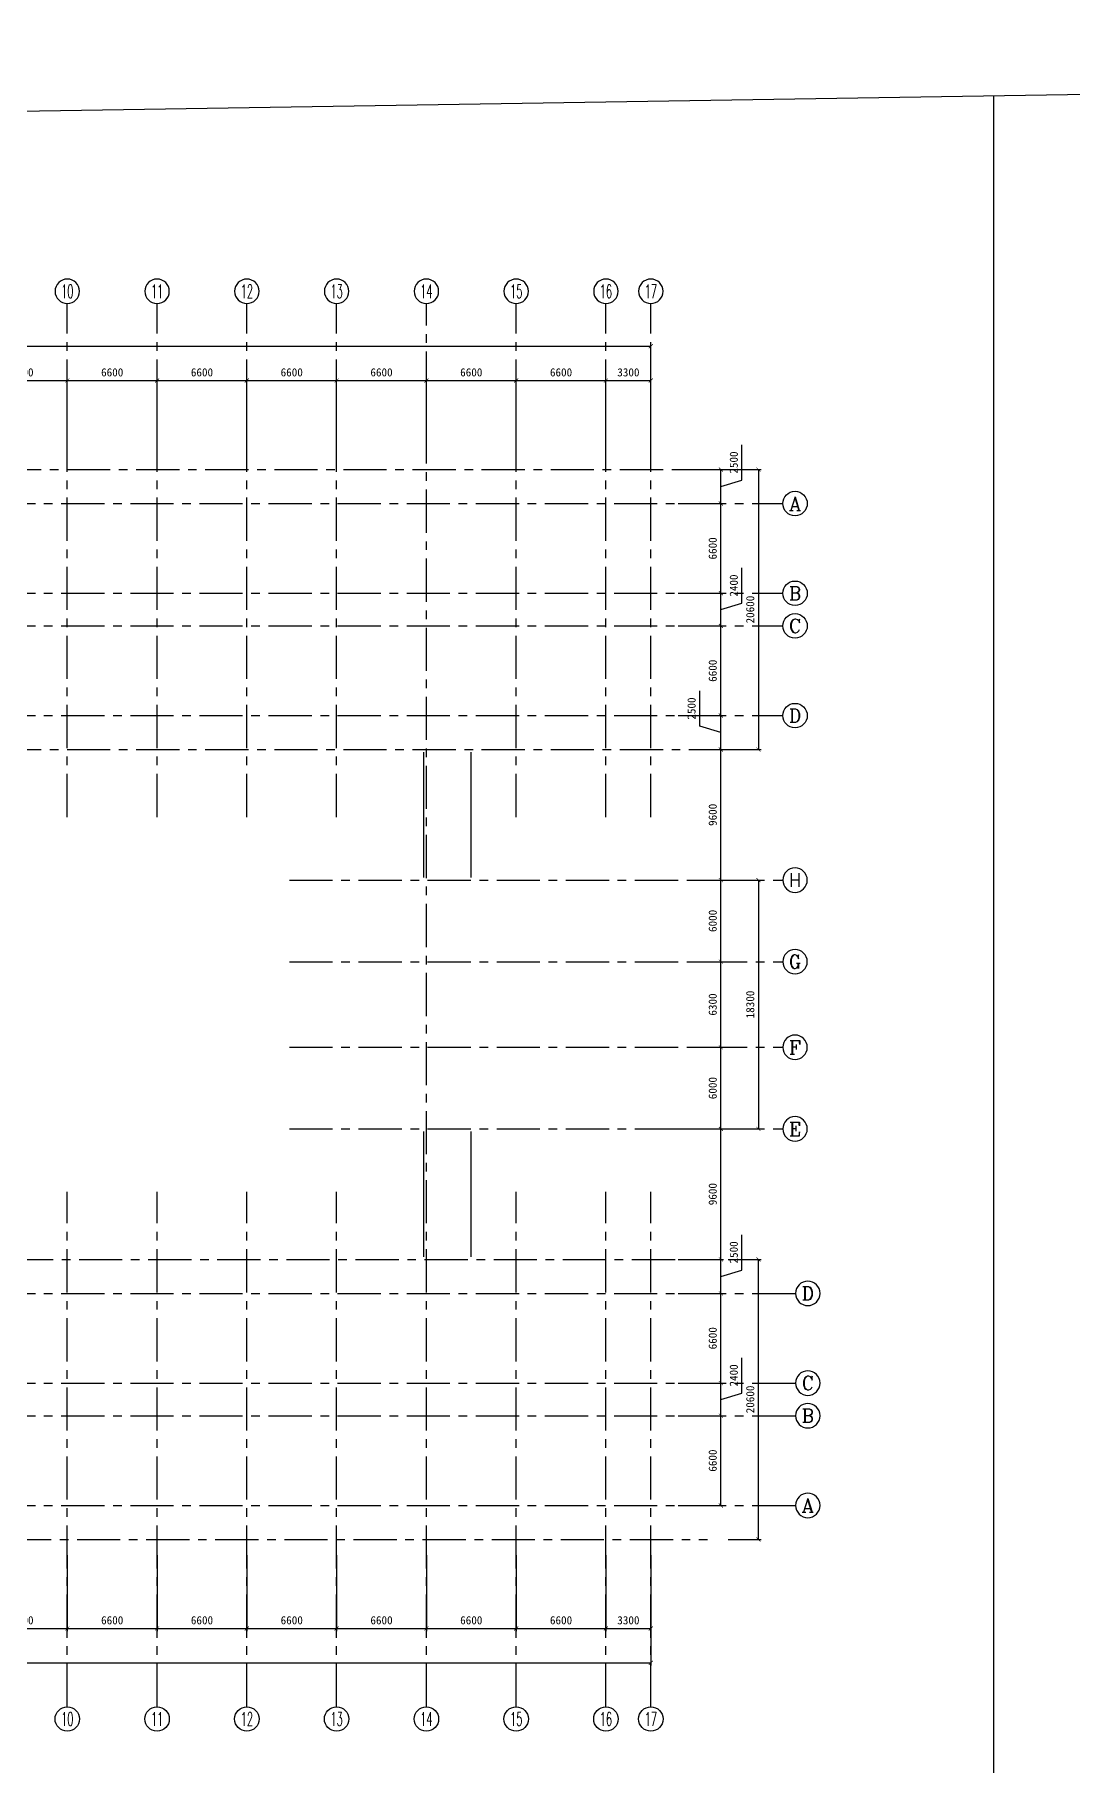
# Model space of a CAD drawing. Extents: x -738708 to 1376724, y 0 to 1572010.
# Drawn here: x 540527 to 616823, y 877433 to 1004744 of the extents above; entities that cross this region are included whole.
import ezdxf
from ezdxf.enums import TextEntityAlignment as Align

# ---------------------------------------------------------------- set-up
doc = ezdxf.new("R2010")
doc.units = 0
doc.linetypes.add('CENTER', pattern=[50.8, 31.75, -6.35, 6.35, -6.35])
doc.layers.get('0').update_dxf_attribs({"linetype": 'CONTINUOUS'})
doc.layers.get('DEFPOINTS').update_dxf_attribs({"linetype": 'CONTINUOUS'})
for name, color, linetype in [('AXIS', 7, 'CONTINUOUS'), ('墙基线', 7, 'CONTINUOUS'), ('标注', 7, 'CONTINUOUS'), ('轴线', 1, 'CENTER'), ('轴线号', 7, 'CONTINUOUS')]:
    doc.layers.add(name, color=color, linetype=linetype)
doc.styles.add('COMPLEX', font='COMPLEX')
doc.dimstyles.new('ISO-25', dxfattribs={"dimtxt": 600, "dimasz": 300, "dimexe": 200, "dimexo": 2000, "dimgap": 300, "dimtad": 1, "dimdec": 0, "dimtxsty": 'STANDARD', "dimblk": 'ARCHTICK', "dimcen": 2.5, "dimazin": 3, "dimtfac": 1, "dimtdec": 0, "dimtmove": 0, "dimatfit": 3})

# ---------------------------------------------------------------- blocks, each defined once
blk = doc.blocks.new('_ARCHTICK')
at = {"color": 0, "linetype": 'BYBLOCK', "const_width": 0.15}
blk.add_lwpolyline([(-0.5, -0.5), (0.5, 0.5)], dxfattribs=at)
blk = doc.blocks.new('*D203')
at = {"layer": 'DEFPOINTS', "color": 0}
for p in [(536330, 894900), (542930, 894900), (542930, 887505)]:
    blk.add_point(p, dxfattribs=at)
at = {"layer": '标注', "color": 0}
for p, q in [((536330, 892900), (536330, 887305)), ((542930, 892900), (542930, 887305)), ((536330, 887505), (542930, 887505))]:
    blk.add_line(p, q, dxfattribs=at)
at = {"layer": '标注', "color": 0, "xscale": 300, "yscale": 300, "zscale": 300, "rotation": 180}
blk.add_blockref('_ARCHTICK', (536330, 887505), dxfattribs=at)
at = {"layer": '标注', "color": 0, "xscale": 300, "yscale": 300, "zscale": 300}
blk.add_blockref('_ARCHTICK', (542930, 887505), dxfattribs=at)
at = {"layer": '标注', "color": 0, "insert": (539630, 888105), "char_height": 600, "attachment_point": 5}
blk.add_mtext('6600', dxfattribs=at)
blk = doc.blocks.new('*D204')
at = {"layer": 'DEFPOINTS', "color": 0}
for p in [(542930, 894900), (549530, 894900), (549530, 887505)]:
    blk.add_point(p, dxfattribs=at)
at = {"layer": '标注', "color": 0}
for p, q in [((542930, 892900), (542930, 887305)), ((549530, 892900), (549530, 887305)), ((542930, 887505), (549530, 887505))]:
    blk.add_line(p, q, dxfattribs=at)
at = {"layer": '标注', "color": 0, "xscale": 300, "yscale": 300, "zscale": 300, "rotation": 180}
blk.add_blockref('_ARCHTICK', (542930, 887505), dxfattribs=at)
at = {"layer": '标注', "color": 0, "xscale": 300, "yscale": 300, "zscale": 300}
blk.add_blockref('_ARCHTICK', (549530, 887505), dxfattribs=at)
at = {"layer": '标注', "color": 0, "insert": (546230, 888105), "char_height": 600, "attachment_point": 5}
blk.add_mtext('6600', dxfattribs=at)
blk = doc.blocks.new('*D205')
at = {"layer": 'DEFPOINTS', "color": 0}
for p in [(549530, 894900), (556130, 894900), (556130, 887505)]:
    blk.add_point(p, dxfattribs=at)
at = {"layer": '标注', "color": 0}
for p, q in [((549530, 892900), (549530, 887305)), ((556130, 892900), (556130, 887305)), ((549530, 887505), (556130, 887505))]:
    blk.add_line(p, q, dxfattribs=at)
at = {"layer": '标注', "color": 0, "xscale": 300, "yscale": 300, "zscale": 300, "rotation": 180}
blk.add_blockref('_ARCHTICK', (549530, 887505), dxfattribs=at)
at = {"layer": '标注', "color": 0, "xscale": 300, "yscale": 300, "zscale": 300}
blk.add_blockref('_ARCHTICK', (556130, 887505), dxfattribs=at)
at = {"layer": '标注', "color": 0, "insert": (552830, 888105), "char_height": 600, "attachment_point": 5}
blk.add_mtext('6600', dxfattribs=at)
blk = doc.blocks.new('*D206')
at = {"layer": 'DEFPOINTS', "color": 0}
for p in [(556130, 894900), (562730, 894900), (562730, 887505)]:
    blk.add_point(p, dxfattribs=at)
at = {"layer": '标注', "color": 0}
for p, q in [((556130, 892900), (556130, 887305)), ((562730, 892900), (562730, 887305)), ((556130, 887505), (562730, 887505))]:
    blk.add_line(p, q, dxfattribs=at)
at = {"layer": '标注', "color": 0, "xscale": 300, "yscale": 300, "zscale": 300, "rotation": 180}
blk.add_blockref('_ARCHTICK', (556130, 887505), dxfattribs=at)
at = {"layer": '标注', "color": 0, "xscale": 300, "yscale": 300, "zscale": 300}
blk.add_blockref('_ARCHTICK', (562730, 887505), dxfattribs=at)
at = {"layer": '标注', "color": 0, "insert": (559430, 888105), "char_height": 600, "attachment_point": 5}
blk.add_mtext('6600', dxfattribs=at)
blk = doc.blocks.new('*D207')
at = {"layer": 'DEFPOINTS', "color": 0}
for p in [(562730, 894900), (569330, 894900), (569330, 887505)]:
    blk.add_point(p, dxfattribs=at)
at = {"layer": '标注', "color": 0}
for p, q in [((562730, 892900), (562730, 887305)), ((569330, 892900), (569330, 887305)), ((562730, 887505), (569330, 887505))]:
    blk.add_line(p, q, dxfattribs=at)
at = {"layer": '标注', "color": 0, "xscale": 300, "yscale": 300, "zscale": 300, "rotation": 180}
blk.add_blockref('_ARCHTICK', (562730, 887505), dxfattribs=at)
at = {"layer": '标注', "color": 0, "xscale": 300, "yscale": 300, "zscale": 300}
blk.add_blockref('_ARCHTICK', (569330, 887505), dxfattribs=at)
at = {"layer": '标注', "color": 0, "insert": (566030, 888105), "char_height": 600, "attachment_point": 5}
blk.add_mtext('6600', dxfattribs=at)
blk = doc.blocks.new('*D208')
at = {"layer": 'DEFPOINTS', "color": 0}
for p in [(569330, 894900), (575930, 894900), (575930, 887505)]:
    blk.add_point(p, dxfattribs=at)
at = {"layer": '标注', "color": 0}
for p, q in [((569330, 892900), (569330, 887305)), ((575930, 892900), (575930, 887305)), ((569330, 887505), (575930, 887505))]:
    blk.add_line(p, q, dxfattribs=at)
at = {"layer": '标注', "color": 0, "xscale": 300, "yscale": 300, "zscale": 300, "rotation": 180}
blk.add_blockref('_ARCHTICK', (569330, 887505), dxfattribs=at)
at = {"layer": '标注', "color": 0, "xscale": 300, "yscale": 300, "zscale": 300}
blk.add_blockref('_ARCHTICK', (575930, 887505), dxfattribs=at)
at = {"layer": '标注', "color": 0, "insert": (572630, 888105), "char_height": 600, "attachment_point": 5}
blk.add_mtext('6600', dxfattribs=at)
blk = doc.blocks.new('*D209')
at = {"layer": 'DEFPOINTS', "color": 0}
for p in [(575930, 894900), (582530, 894900), (582530, 887505)]:
    blk.add_point(p, dxfattribs=at)
at = {"layer": '标注', "color": 0}
for p, q in [((575930, 892900), (575930, 887305)), ((582530, 892900), (582530, 887305)), ((575930, 887505), (582530, 887505))]:
    blk.add_line(p, q, dxfattribs=at)
at = {"layer": '标注', "color": 0, "xscale": 300, "yscale": 300, "zscale": 300, "rotation": 180}
blk.add_blockref('_ARCHTICK', (575930, 887505), dxfattribs=at)
at = {"layer": '标注', "color": 0, "xscale": 300, "yscale": 300, "zscale": 300}
blk.add_blockref('_ARCHTICK', (582530, 887505), dxfattribs=at)
at = {"layer": '标注', "color": 0, "insert": (579230, 888105), "char_height": 600, "attachment_point": 5}
blk.add_mtext('6600', dxfattribs=at)
blk = doc.blocks.new('*D210')
at = {"layer": 'DEFPOINTS', "color": 0}
for p in [(582530, 894900), (585830, 894900), (585830, 887505)]:
    blk.add_point(p, dxfattribs=at)
at = {"layer": '标注', "color": 0}
for p, q in [((582530, 892900), (582530, 887305)), ((585830, 892900), (585830, 887305)), ((582530, 887505), (585830, 887505))]:
    blk.add_line(p, q, dxfattribs=at)
at = {"layer": '标注', "color": 0, "xscale": 300, "yscale": 300, "zscale": 300, "rotation": 180}
blk.add_blockref('_ARCHTICK', (582530, 887505), dxfattribs=at)
at = {"layer": '标注', "color": 0, "xscale": 300, "yscale": 300, "zscale": 300}
blk.add_blockref('_ARCHTICK', (585830, 887505), dxfattribs=at)
at = {"layer": '标注', "color": 0, "insert": (584180, 888105), "char_height": 600, "attachment_point": 5}
blk.add_mtext('3300', dxfattribs=at)
blk = doc.blocks.new('*D211')
at = {"layer": 'DEFPOINTS', "color": 0}
for p in [(585830, 912152), (590981, 912152), (585830, 905552)]:
    blk.add_point(p, dxfattribs=at)
at = {"layer": '标注', "color": 0}
for p, q in [((587830, 912152), (591181, 912152)), ((590981, 905552), (590981, 912152)), ((587830, 905552), (591181, 905552))]:
    blk.add_line(p, q, dxfattribs=at)
at = {"layer": '标注', "color": 0, "xscale": 300, "yscale": 300, "zscale": 300}
for p, rotation in [((590981, 912152), 90), ((590981, 905552), 270)]:
    blk.add_blockref('_ARCHTICK', p, dxfattribs=dict(at, rotation=rotation))
at = {"layer": '标注', "color": 0, "insert": (590381, 908852), "char_height": 600, "attachment_point": 5, "rotation": 90}
blk.add_mtext('6600', dxfattribs=at)
blk = doc.blocks.new('*D212')
at = {"layer": 'DEFPOINTS', "color": 0}
for p in [(585830, 905552), (590981, 905552), (585830, 903152)]:
    blk.add_point(p, dxfattribs=at)
at = {"layer": '标注', "color": 0}
for p, q in [((592531, 904817), (592531, 907417)), ((587830, 905552), (591181, 905552)), ((590981, 903152), (590981, 905552)), ((590981, 904352), (592531, 904817)), ((587830, 903152), (591181, 903152))]:
    blk.add_line(p, q, dxfattribs=at)
at = {"layer": '标注', "color": 0, "xscale": 300, "yscale": 300, "zscale": 300}
for p, rotation in [((590981, 905552), 90), ((590981, 903152), 270)]:
    blk.add_blockref('_ARCHTICK', p, dxfattribs=dict(at, rotation=rotation))
at = {"layer": '标注', "color": 0, "insert": (591931, 906117), "char_height": 600, "attachment_point": 5, "rotation": 90}
blk.add_mtext('2400', dxfattribs=at)
blk = doc.blocks.new('*D213')
at = {"layer": 'DEFPOINTS', "color": 0}
for p in [(585830, 914652), (590981, 914652), (585830, 912152)]:
    blk.add_point(p, dxfattribs=at)
at = {"layer": '标注', "color": 0}
for p, q in [((592531, 913867), (592531, 916467)), ((587830, 914652), (591181, 914652)), ((590981, 912152), (590981, 914652)), ((590981, 913402), (592531, 913867)), ((587830, 912152), (591181, 912152))]:
    blk.add_line(p, q, dxfattribs=at)
at = {"layer": '标注', "color": 0, "xscale": 300, "yscale": 300, "zscale": 300}
for p, rotation in [((590981, 914652), 90), ((590981, 912152), 270)]:
    blk.add_blockref('_ARCHTICK', p, dxfattribs=dict(at, rotation=rotation))
at = {"layer": '标注', "color": 0, "insert": (591931, 915167), "char_height": 600, "attachment_point": 5, "rotation": 90}
blk.add_mtext('2500', dxfattribs=at)
blk = doc.blocks.new('*D291')
at = {"layer": 'DEFPOINTS', "color": 0}
for p in [(590981, 930252), (591131, 930252), (590981, 924252)]:
    blk.add_point(p, dxfattribs=at)
at = {"layer": '标注', "color": 0}
for p, q in [((589131, 930252), (590781, 930252)), ((590981, 924252), (590981, 930252)), ((588981, 924252), (590781, 924252))]:
    blk.add_line(p, q, dxfattribs=at)
at = {"layer": '标注', "color": 0, "xscale": 300, "yscale": 300, "zscale": 300}
for p, rotation in [((590981, 930252), 90), ((590981, 924252), 270)]:
    blk.add_blockref('_ARCHTICK', p, dxfattribs=dict(at, rotation=rotation))
at = {"layer": '标注', "color": 0, "insert": (590381, 927252), "char_height": 600, "attachment_point": 5, "rotation": 90}
blk.add_mtext('6000', dxfattribs=at)
blk = doc.blocks.new('*D292')
at = {"layer": 'DEFPOINTS', "color": 0}
for p in [(590981, 936552), (590981, 936552), (590981, 930252)]:
    blk.add_point(p, dxfattribs=at)
at = {"layer": '标注', "color": 0}
for p, q in [((588981, 936552), (590781, 936552)), ((590981, 930252), (590981, 936552)), ((588981, 930252), (590781, 930252))]:
    blk.add_line(p, q, dxfattribs=at)
at = {"layer": '标注', "color": 0, "xscale": 300, "yscale": 300, "zscale": 300}
for p, rotation in [((590981, 936552), 90), ((590981, 930252), 270)]:
    blk.add_blockref('_ARCHTICK', p, dxfattribs=dict(at, rotation=rotation))
at = {"layer": '标注', "color": 0, "insert": (590381, 933402), "char_height": 600, "attachment_point": 5, "rotation": 90}
blk.add_mtext('6300', dxfattribs=at)
blk = doc.blocks.new('*D293')
at = {"layer": 'DEFPOINTS', "color": 0}
for p in [(590981, 942552), (590981, 942552), (590981, 936552)]:
    blk.add_point(p, dxfattribs=at)
at = {"layer": '标注', "color": 0}
for p, q in [((588981, 942552), (590781, 942552)), ((590981, 936552), (590981, 942552)), ((588981, 936552), (590781, 936552))]:
    blk.add_line(p, q, dxfattribs=at)
at = {"layer": '标注', "color": 0, "xscale": 300, "yscale": 300, "zscale": 300}
for p, rotation in [((590981, 942552), 90), ((590981, 936552), 270)]:
    blk.add_blockref('_ARCHTICK', p, dxfattribs=dict(at, rotation=rotation))
at = {"layer": '标注', "color": 0, "insert": (590381, 939552), "char_height": 600, "attachment_point": 5, "rotation": 90}
blk.add_mtext('6000', dxfattribs=at)
blk = doc.blocks.new('*D294')
at = {"layer": 'DEFPOINTS', "color": 0}
for p in [(590981, 952152), (590981, 952152), (590981, 942552)]:
    blk.add_point(p, dxfattribs=at)
at = {"layer": '标注', "color": 0}
for p, q in [((588981, 952152), (590781, 952152)), ((590981, 942552), (590981, 952152)), ((588981, 942552), (590781, 942552))]:
    blk.add_line(p, q, dxfattribs=at)
at = {"layer": '标注', "color": 0, "xscale": 300, "yscale": 300, "zscale": 300}
for p, rotation in [((590981, 952152), 90), ((590981, 942552), 270)]:
    blk.add_blockref('_ARCHTICK', p, dxfattribs=dict(at, rotation=rotation))
at = {"layer": '标注', "color": 0, "insert": (590381, 947352), "char_height": 600, "attachment_point": 5, "rotation": 90}
blk.add_mtext('9600', dxfattribs=at)
blk = doc.blocks.new('*D214')
at = {"layer": 'DEFPOINTS', "color": 0}
for p in [(590976, 954657), (590976, 954657), (590976, 952157)]:
    blk.add_point(p, dxfattribs=at)
at = {"layer": '标注', "color": 0}
for p, q in [((589426, 953872), (589426, 956472)), ((588976, 954657), (590776, 954657)), ((590976, 953407), (589426, 953872)), ((590976, 952157), (590976, 954657)), ((588976, 952157), (590776, 952157))]:
    blk.add_line(p, q, dxfattribs=at)
at = {"layer": '标注', "color": 0, "xscale": 300, "yscale": 300, "zscale": 300}
for p, rotation in [((590976, 954657), 90), ((590976, 952157), 270)]:
    blk.add_blockref('_ARCHTICK', p, dxfattribs=dict(at, rotation=rotation))
at = {"layer": '标注', "color": 0, "insert": (588826, 955172), "char_height": 600, "attachment_point": 5, "rotation": 90}
blk.add_mtext('2500', dxfattribs=at)
blk = doc.blocks.new('*D295')
at = {"layer": 'DEFPOINTS', "color": 0}
for p in [(585830, 961252), (590981, 961252), (585830, 954652)]:
    blk.add_point(p, dxfattribs=at)
at = {"layer": '标注', "color": 0}
for p, q in [((587830, 961252), (591181, 961252)), ((590981, 954652), (590981, 961252)), ((587830, 954652), (591181, 954652))]:
    blk.add_line(p, q, dxfattribs=at)
at = {"layer": '标注', "color": 0, "xscale": 300, "yscale": 300, "zscale": 300}
for p, rotation in [((590981, 961252), 90), ((590981, 954652), 270)]:
    blk.add_blockref('_ARCHTICK', p, dxfattribs=dict(at, rotation=rotation))
at = {"layer": '标注', "color": 0, "insert": (590381, 957952), "char_height": 600, "attachment_point": 5, "rotation": 90}
blk.add_mtext('6600', dxfattribs=at)
blk = doc.blocks.new('*D296')
at = {"layer": 'DEFPOINTS', "color": 0}
for p in [(585830, 963652), (590981, 963652), (585830, 961252)]:
    blk.add_point(p, dxfattribs=at)
at = {"layer": '标注', "color": 0}
for p, q in [((592531, 962917), (592531, 965517)), ((587830, 963652), (591181, 963652)), ((590981, 961252), (590981, 963652)), ((590981, 962452), (592531, 962917)), ((587830, 961252), (591181, 961252))]:
    blk.add_line(p, q, dxfattribs=at)
at = {"layer": '标注', "color": 0, "xscale": 300, "yscale": 300, "zscale": 300}
for p, rotation in [((590981, 963652), 90), ((590981, 961252), 270)]:
    blk.add_blockref('_ARCHTICK', p, dxfattribs=dict(at, rotation=rotation))
at = {"layer": '标注', "color": 0, "insert": (591931, 964217), "char_height": 600, "attachment_point": 5, "rotation": 90}
blk.add_mtext('2400', dxfattribs=at)
blk = doc.blocks.new('*D297')
at = {"layer": 'DEFPOINTS', "color": 0}
for p in [(585830, 970252), (590981, 970252), (585830, 963652)]:
    blk.add_point(p, dxfattribs=at)
at = {"layer": '标注', "color": 0}
for p, q in [((587830, 970252), (591181, 970252)), ((590981, 963652), (590981, 970252)), ((587830, 963652), (591181, 963652))]:
    blk.add_line(p, q, dxfattribs=at)
at = {"layer": '标注', "color": 0, "xscale": 300, "yscale": 300, "zscale": 300}
for p, rotation in [((590981, 970252), 90), ((590981, 963652), 270)]:
    blk.add_blockref('_ARCHTICK', p, dxfattribs=dict(at, rotation=rotation))
at = {"layer": '标注', "color": 0, "insert": (590381, 966952), "char_height": 600, "attachment_point": 5, "rotation": 90}
blk.add_mtext('6600', dxfattribs=at)
blk = doc.blocks.new('*D298')
at = {"layer": 'DEFPOINTS', "color": 0}
for p in [(585830, 972752), (590981, 972752), (585830, 970252)]:
    blk.add_point(p, dxfattribs=at)
at = {"layer": '标注', "color": 0}
for p, q in [((592531, 971967), (592531, 974567)), ((587830, 972752), (591181, 972752)), ((590981, 970252), (590981, 972752)), ((590981, 971502), (592531, 971967)), ((587830, 970252), (591181, 970252))]:
    blk.add_line(p, q, dxfattribs=at)
at = {"layer": '标注', "color": 0, "xscale": 300, "yscale": 300, "zscale": 300}
for p, rotation in [((590981, 972752), 90), ((590981, 970252), 270)]:
    blk.add_blockref('_ARCHTICK', p, dxfattribs=dict(at, rotation=rotation))
at = {"layer": '标注', "color": 0, "insert": (591931, 973267), "char_height": 600, "attachment_point": 5, "rotation": 90}
blk.add_mtext('2500', dxfattribs=at)
blk = doc.blocks.new('*D215')
at = {"layer": 'DEFPOINTS', "color": 0}
for p in [(542930, 979299), (536330, 971904), (542930, 971904)]:
    blk.add_point(p, dxfattribs=at)
at = {"layer": '标注', "color": 0}
for p, q in [((536330, 973904), (536330, 979499)), ((536330, 979299), (542930, 979299)), ((542930, 973904), (542930, 979499))]:
    blk.add_line(p, q, dxfattribs=at)
at = {"layer": '标注', "color": 0, "xscale": 300, "yscale": 300, "zscale": 300, "rotation": 180}
blk.add_blockref('_ARCHTICK', (536330, 979299), dxfattribs=at)
at = {"layer": '标注', "color": 0, "xscale": 300, "yscale": 300, "zscale": 300}
blk.add_blockref('_ARCHTICK', (542930, 979299), dxfattribs=at)
at = {"layer": '标注', "color": 0, "insert": (539630, 979899), "char_height": 600, "attachment_point": 5}
blk.add_mtext('6600', dxfattribs=at)
blk = doc.blocks.new('*D223')
at = {"layer": 'DEFPOINTS', "color": 0}
for p in [(585830, 979299), (582530, 971904), (585830, 971904)]:
    blk.add_point(p, dxfattribs=at)
at = {"layer": '标注', "color": 0}
for p, q in [((582530, 973904), (582530, 979499)), ((582530, 979299), (585830, 979299)), ((585830, 973904), (585830, 979499))]:
    blk.add_line(p, q, dxfattribs=at)
at = {"layer": '标注', "color": 0, "xscale": 300, "yscale": 300, "zscale": 300, "rotation": 180}
blk.add_blockref('_ARCHTICK', (582530, 979299), dxfattribs=at)
at = {"layer": '标注', "color": 0, "xscale": 300, "yscale": 300, "zscale": 300}
blk.add_blockref('_ARCHTICK', (585830, 979299), dxfattribs=at)
at = {"layer": '标注', "color": 0, "insert": (584180, 979899), "char_height": 600, "attachment_point": 5}
blk.add_mtext('3300', dxfattribs=at)
blk = doc.blocks.new('*D224')
at = {"layer": 'DEFPOINTS', "color": 0}
for p in [(582530, 979299), (575930, 971904), (582530, 971904)]:
    blk.add_point(p, dxfattribs=at)
at = {"layer": '标注', "color": 0}
for p, q in [((575930, 973904), (575930, 979499)), ((575930, 979299), (582530, 979299)), ((582530, 973904), (582530, 979499))]:
    blk.add_line(p, q, dxfattribs=at)
at = {"layer": '标注', "color": 0, "xscale": 300, "yscale": 300, "zscale": 300, "rotation": 180}
blk.add_blockref('_ARCHTICK', (575930, 979299), dxfattribs=at)
at = {"layer": '标注', "color": 0, "xscale": 300, "yscale": 300, "zscale": 300}
blk.add_blockref('_ARCHTICK', (582530, 979299), dxfattribs=at)
at = {"layer": '标注', "color": 0, "insert": (579230, 979899), "char_height": 600, "attachment_point": 5}
blk.add_mtext('6600', dxfattribs=at)
blk = doc.blocks.new('*D225')
at = {"layer": 'DEFPOINTS', "color": 0}
for p in [(575930, 979299), (569330, 971904), (575930, 971904)]:
    blk.add_point(p, dxfattribs=at)
at = {"layer": '标注', "color": 0}
for p, q in [((569330, 973904), (569330, 979499)), ((569330, 979299), (575930, 979299)), ((575930, 973904), (575930, 979499))]:
    blk.add_line(p, q, dxfattribs=at)
at = {"layer": '标注', "color": 0, "xscale": 300, "yscale": 300, "zscale": 300, "rotation": 180}
blk.add_blockref('_ARCHTICK', (569330, 979299), dxfattribs=at)
at = {"layer": '标注', "color": 0, "xscale": 300, "yscale": 300, "zscale": 300}
blk.add_blockref('_ARCHTICK', (575930, 979299), dxfattribs=at)
at = {"layer": '标注', "color": 0, "insert": (572630, 979899), "char_height": 600, "attachment_point": 5}
blk.add_mtext('6600', dxfattribs=at)
blk = doc.blocks.new('*D226')
at = {"layer": 'DEFPOINTS', "color": 0}
for p in [(569330, 979299), (562730, 971904), (569330, 971904)]:
    blk.add_point(p, dxfattribs=at)
at = {"layer": '标注', "color": 0}
for p, q in [((562730, 973904), (562730, 979499)), ((562730, 979299), (569330, 979299)), ((569330, 973904), (569330, 979499))]:
    blk.add_line(p, q, dxfattribs=at)
at = {"layer": '标注', "color": 0, "xscale": 300, "yscale": 300, "zscale": 300, "rotation": 180}
blk.add_blockref('_ARCHTICK', (562730, 979299), dxfattribs=at)
at = {"layer": '标注', "color": 0, "xscale": 300, "yscale": 300, "zscale": 300}
blk.add_blockref('_ARCHTICK', (569330, 979299), dxfattribs=at)
at = {"layer": '标注', "color": 0, "insert": (566030, 979899), "char_height": 600, "attachment_point": 5}
blk.add_mtext('6600', dxfattribs=at)
blk = doc.blocks.new('*D227')
at = {"layer": 'DEFPOINTS', "color": 0}
for p in [(562730, 979299), (556130, 971904), (562730, 971904)]:
    blk.add_point(p, dxfattribs=at)
at = {"layer": '标注', "color": 0}
for p, q in [((556130, 973904), (556130, 979499)), ((556130, 979299), (562730, 979299)), ((562730, 973904), (562730, 979499))]:
    blk.add_line(p, q, dxfattribs=at)
at = {"layer": '标注', "color": 0, "xscale": 300, "yscale": 300, "zscale": 300, "rotation": 180}
blk.add_blockref('_ARCHTICK', (556130, 979299), dxfattribs=at)
at = {"layer": '标注', "color": 0, "xscale": 300, "yscale": 300, "zscale": 300}
blk.add_blockref('_ARCHTICK', (562730, 979299), dxfattribs=at)
at = {"layer": '标注', "color": 0, "insert": (559430, 979899), "char_height": 600, "attachment_point": 5}
blk.add_mtext('6600', dxfattribs=at)
blk = doc.blocks.new('*D228')
at = {"layer": 'DEFPOINTS', "color": 0}
for p in [(556130, 979299), (549530, 971904), (556130, 971904)]:
    blk.add_point(p, dxfattribs=at)
at = {"layer": '标注', "color": 0}
for p, q in [((549530, 973904), (549530, 979499)), ((549530, 979299), (556130, 979299)), ((556130, 973904), (556130, 979499))]:
    blk.add_line(p, q, dxfattribs=at)
at = {"layer": '标注', "color": 0, "xscale": 300, "yscale": 300, "zscale": 300, "rotation": 180}
blk.add_blockref('_ARCHTICK', (549530, 979299), dxfattribs=at)
at = {"layer": '标注', "color": 0, "xscale": 300, "yscale": 300, "zscale": 300}
blk.add_blockref('_ARCHTICK', (556130, 979299), dxfattribs=at)
at = {"layer": '标注', "color": 0, "insert": (552830, 979899), "char_height": 600, "attachment_point": 5}
blk.add_mtext('6600', dxfattribs=at)
blk = doc.blocks.new('*D229')
at = {"layer": 'DEFPOINTS', "color": 0}
for p in [(549530, 979299), (542930, 971904), (549530, 971904)]:
    blk.add_point(p, dxfattribs=at)
at = {"layer": '标注', "color": 0}
for p, q in [((542930, 973904), (542930, 979499)), ((542930, 979299), (549530, 979299)), ((549530, 973904), (549530, 979499))]:
    blk.add_line(p, q, dxfattribs=at)
at = {"layer": '标注', "color": 0, "xscale": 300, "yscale": 300, "zscale": 300, "rotation": 180}
blk.add_blockref('_ARCHTICK', (542930, 979299), dxfattribs=at)
at = {"layer": '标注', "color": 0, "xscale": 300, "yscale": 300, "zscale": 300}
blk.add_blockref('_ARCHTICK', (549530, 979299), dxfattribs=at)
at = {"layer": '标注', "color": 0, "insert": (546230, 979899), "char_height": 600, "attachment_point": 5}
blk.add_mtext('6600', dxfattribs=at)
blk = doc.blocks.new('*D234')
at = {"layer": 'DEFPOINTS', "color": 0}
for p in [(486830, 889900), (585830, 889900), (585830, 884979)]:
    blk.add_point(p, dxfattribs=at)
at = {"layer": '标注', "color": 0}
for p, q in [((486830, 887900), (486830, 884779)), ((585830, 887900), (585830, 884779)), ((486830, 884979), (585830, 884979))]:
    blk.add_line(p, q, dxfattribs=at)
at = {"layer": '标注', "color": 0, "xscale": 300, "yscale": 300, "zscale": 300, "rotation": 180}
blk.add_blockref('_ARCHTICK', (486830, 884979), dxfattribs=at)
at = {"layer": '标注', "color": 0, "xscale": 300, "yscale": 300, "zscale": 300}
blk.add_blockref('_ARCHTICK', (585830, 884979), dxfattribs=at)
at = {"layer": '标注', "color": 0, "insert": (536330, 885579), "char_height": 600, "attachment_point": 5}
blk.add_mtext('99000', dxfattribs=at)
blk = doc.blocks.new('*D233')
at = {"layer": 'DEFPOINTS', "color": 0}
for p in [(585830, 981825), (486830, 976904), (585830, 976904)]:
    blk.add_point(p, dxfattribs=at)
at = {"layer": '标注', "color": 0}
for p, q in [((486830, 978904), (486830, 982025)), ((486830, 981825), (585830, 981825)), ((585830, 978904), (585830, 982025))]:
    blk.add_line(p, q, dxfattribs=at)
at = {"layer": '标注', "color": 0, "xscale": 300, "yscale": 300, "zscale": 300, "rotation": 180}
blk.add_blockref('_ARCHTICK', (486830, 981825), dxfattribs=at)
at = {"layer": '标注', "color": 0, "xscale": 300, "yscale": 300, "zscale": 300}
blk.add_blockref('_ARCHTICK', (585830, 981825), dxfattribs=at)
at = {"layer": '标注', "color": 0, "insert": (536330, 982425), "char_height": 600, "attachment_point": 5}
blk.add_mtext('99000', dxfattribs=at)
blk = doc.blocks.new('*D240')
at = {"layer": 'DEFPOINTS', "color": 0}
for p in [(585830, 903152), (590981, 903152), (585830, 896552)]:
    blk.add_point(p, dxfattribs=at)
at = {"layer": '标注', "color": 0}
for p, q in [((587830, 903152), (591181, 903152)), ((590981, 896552), (590981, 903152)), ((587830, 896552), (591181, 896552))]:
    blk.add_line(p, q, dxfattribs=at)
at = {"layer": '标注', "color": 0, "xscale": 300, "yscale": 300, "zscale": 300}
for p, rotation in [((590981, 903152), 90), ((590981, 896552), 270)]:
    blk.add_blockref('_ARCHTICK', p, dxfattribs=dict(at, rotation=rotation))
at = {"layer": '标注', "color": 0, "insert": (590381, 899852), "char_height": 600, "attachment_point": 5, "rotation": 90}
blk.add_mtext('6600', dxfattribs=at)
blk = doc.blocks.new('*D303')
at = {"layer": 'DEFPOINTS', "color": 0}
for p in [(585830, 924252), (590981, 924252), (585830, 914652)]:
    blk.add_point(p, dxfattribs=at)
at = {"layer": '标注', "color": 0}
for p, q in [((587830, 924252), (591181, 924252)), ((590981, 914652), (590981, 924252)), ((587830, 914652), (591181, 914652))]:
    blk.add_line(p, q, dxfattribs=at)
at = {"layer": '标注', "color": 0, "xscale": 300, "yscale": 300, "zscale": 300}
for p, rotation in [((590981, 924252), 90), ((590981, 914652), 270)]:
    blk.add_blockref('_ARCHTICK', p, dxfattribs=dict(at, rotation=rotation))
at = {"layer": '标注', "color": 0, "insert": (590381, 919452), "char_height": 600, "attachment_point": 5, "rotation": 90}
blk.add_mtext('9600', dxfattribs=at)
blk = doc.blocks.new('_AXISO')
blk.add_circle((0, 0), 0.5)
at = {"layer": '轴线号', "style": 'COMPLEX', "width": 1.041667}
blk.add_attdef('A', text='', height=0.56, dxfattribs=at).set_placement((-0.25, -0.28), (0.25, -0.28), align=Align.FIT)
blk = doc.blocks.new('*D241')
at = {"layer": 'DEFPOINTS', "color": 0}
for p in [(589505, 914652), (593740, 914652), (589505, 894052)]:
    blk.add_point(p, dxfattribs=at)
at = {"layer": '标注', "color": 0}
for p, q in [((591505, 914652), (593940, 914652)), ((593740, 894052), (593740, 914652)), ((591505, 894052), (593940, 894052))]:
    blk.add_line(p, q, dxfattribs=at)
at = {"layer": '标注', "color": 0, "xscale": 300, "yscale": 300, "zscale": 300}
for p, rotation in [((593740, 914652), 90), ((593740, 894052), 270)]:
    blk.add_blockref('_ARCHTICK', p, dxfattribs=dict(at, rotation=rotation))
at = {"layer": '标注', "color": 0, "insert": (593140, 904352), "char_height": 600, "attachment_point": 5, "rotation": 90}
blk.add_mtext('20600', dxfattribs=at)
blk = doc.blocks.new('*D302')
at = {"layer": 'DEFPOINTS', "color": 0}
for p in [(588981, 942552), (588981, 924252), (593740, 924252)]:
    blk.add_point(p, dxfattribs=at)
at = {"layer": '标注', "color": 0}
for p, q in [((590981, 942552), (593940, 942552)), ((593740, 942552), (593740, 924252)), ((590981, 924252), (593940, 924252))]:
    blk.add_line(p, q, dxfattribs=at)
at = {"layer": '标注', "color": 0, "xscale": 300, "yscale": 300, "zscale": 300}
for p, rotation in [((593740, 942552), 90), ((593740, 924252), 270)]:
    blk.add_blockref('_ARCHTICK', p, dxfattribs=dict(at, rotation=rotation))
at = {"layer": '标注', "color": 0, "insert": (593140, 933402), "char_height": 600, "attachment_point": 5, "rotation": 90}
blk.add_mtext('18300', dxfattribs=at)
blk = doc.blocks.new('*D304')
at = {"layer": 'DEFPOINTS', "color": 0}
for p in [(587830, 972752), (587830, 952152), (593740, 952152)]:
    blk.add_point(p, dxfattribs=at)
at = {"layer": '标注', "color": 0}
for p, q in [((589830, 972752), (593940, 972752)), ((593740, 972752), (593740, 952152)), ((589830, 952152), (593940, 952152))]:
    blk.add_line(p, q, dxfattribs=at)
at = {"layer": '标注', "color": 0, "xscale": 300, "yscale": 300, "zscale": 300}
for p, rotation in [((593740, 972752), 90), ((593740, 952152), 270)]:
    blk.add_blockref('_ARCHTICK', p, dxfattribs=dict(at, rotation=rotation))
at = {"layer": '标注', "color": 0, "insert": (593140, 962452), "char_height": 600, "attachment_point": 5, "rotation": 90}
blk.add_mtext('20600', dxfattribs=at)

msp = doc.modelspace()

# ---------------------------------------------------------------- linework, layer by layer
at = {"ltscale": 100}
msp.add_line((347994.1, 996075.1), (892294.1, 1004744.1), dxfattribs=at)
at = {"layer": '墙基线'}
for p, q in [((569145.1, 942737.1), (569145.1, 951967.1)), ((572630.1, 942737.1), (572630.1, 951967.1)), ((569145.1, 914837.1), (569145.1, 924067.1)), ((572630.1, 914837.1), (572630.1, 924067.1))]:
    msp.add_line(p, q, dxfattribs=at)
at = {"layer": '标注'}
msp.add_line((611061.1, 753489.1), (611061.1, 1000265), dxfattribs=at)
at = {"layer": '轴线', "ltscale": 100}
for p, q in [((542930.1, 947188.5), (542930.1, 984963.3)), ((549530.1, 947188.5), (549530.1, 984963.3)), ((556130.1, 947188.5), (556130.1, 984963.3)), ((562730.1, 947188.5), (562730.1, 984963.3)), ((569330.1, 881745.1), (569330.1, 984963.3)), ((575930.1, 947188.5), (575930.1, 984963.3)), ((582530.1, 947188.5), (582530.1, 984963.3)), ((585830.1, 947188.5), (585830.1, 984963.3)), ((481953.4, 972752.1), (593751.8, 972752.1)), ((476444.6, 970252.1), (595530.9, 970252.1)), ((476444.6, 963652.1), (595530.9, 963652.1)), ((476444.6, 961252.1), (595530.9, 961252.1)), ((476444.6, 954652.1), (595530.9, 954652.1)), ((481953.4, 952152.1), (593751.8, 952152.1)), ((559262.4, 942552.1), (595530.9, 942552.1)), ((559262.4, 936552.1), (595530.9, 936552.1)), ((559262.4, 930252.1), (595530.9, 930252.1)), ((559262.4, 924252.1), (595530.9, 924252.1)), ((542930.1, 881745.1), (542930.1, 919615.7)), ((549530.1, 881745.1), (549530.1, 919615.7)), ((556130.1, 881745.1), (556130.1, 919615.7)), ((562730.1, 881745.1), (562730.1, 919615.7)), ((575930.1, 881745.1), (575930.1, 919615.7)), ((582530.1, 881745.1), (582530.1, 919615.7)), ((585830.1, 881745.1), (585830.1, 919615.7)), ((482839, 914652.1), (589928.2, 914652.1)), ((476444.6, 912152.1), (596472.7, 912152.1)), ((476444.6, 905552.1), (596472.7, 905552.1)), ((476444.6, 903152.1), (596472.7, 903152.1)), ((476444.6, 896552.1), (596472.7, 896552.1)), ((482689.7, 894052.1), (589995, 894052.1))]:
    msp.add_line(p, q, dxfattribs=at)

# ---------------------------------------------------------------- block references
at = {"layer": 'AXIS'}
ref = msp.add_blockref('_AXISO', (542930.1, 985863.3), dxfattribs=dict(at, xscale=-1800, yscale=1800, zscale=1800, rotation=180))
ref.add_attrib('A', '10', dxfattribs={"layer": '轴线号', "height": 1008, "style": 'COMPLEX', "width": 0.646552}).set_placement((542480.1, 985359.3), (543380.1, 985359.3), align=Align.FIT)
ref = msp.add_blockref('_AXISO', (549530.1, 985863.3), dxfattribs=dict(at, xscale=-1800, yscale=1800, zscale=1800, rotation=180))
ref.add_attrib('A', '11', dxfattribs={"layer": '轴线号', "height": 1008, "style": 'COMPLEX', "width": 0.78125}).set_placement((549080.1, 985359.3), (549980.1, 985359.3), align=Align.FIT)
ref = msp.add_blockref('_AXISO', (556130.1, 985863.3), dxfattribs=dict(at, xscale=-1800, yscale=1800, zscale=1800, rotation=180))
ref.add_attrib('A', '12', dxfattribs={"layer": '轴线号', "height": 1008, "style": 'COMPLEX', "width": 0.646552}).set_placement((555680.1, 985359.3), (556580.1, 985359.3), align=Align.FIT)
ref = msp.add_blockref('_AXISO', (562730.1, 985863.3), dxfattribs=dict(at, xscale=-1800, yscale=1800, zscale=1800, rotation=180))
ref.add_attrib('A', '13', dxfattribs={"layer": '轴线号', "height": 1008, "style": 'COMPLEX', "width": 0.646552}).set_placement((562280.1, 985359.3), (563180.1, 985359.3), align=Align.FIT)
ref = msp.add_blockref('_AXISO', (569330.1, 985863.3), dxfattribs=dict(at, xscale=-1800, yscale=1800, zscale=1800, rotation=180))
ref.add_attrib('A', '14', dxfattribs={"layer": '轴线号', "height": 1008, "style": 'COMPLEX', "width": 0.604839}).set_placement((568880.1, 985359.3), (569780.1, 985359.3), align=Align.FIT)
ref = msp.add_blockref('_AXISO', (575930.1, 985863.3), dxfattribs=dict(at, xscale=-1800, yscale=1800, zscale=1800, rotation=180))
ref.add_attrib('A', '15', dxfattribs={"layer": '轴线号', "height": 1008, "style": 'COMPLEX', "width": 0.646552}).set_placement((575480.1, 985359.3), (576380.1, 985359.3), align=Align.FIT)
ref = msp.add_blockref('_AXISO', (582530.1, 985863.3), dxfattribs=dict(at, xscale=-1800, yscale=1800, zscale=1800, rotation=180))
ref.add_attrib('A', '16', dxfattribs={"layer": '轴线号', "height": 1008, "style": 'COMPLEX', "width": 0.646552}).set_placement((582080.1, 985359.3), (582980.1, 985359.3), align=Align.FIT)
ref = msp.add_blockref('_AXISO', (585830.1, 985863.3), dxfattribs=dict(at, xscale=-1800, yscale=1800, zscale=1800, rotation=180))
ref.add_attrib('A', '17', dxfattribs={"layer": '轴线号', "height": 1008, "style": 'COMPLEX', "width": 0.646552}).set_placement((585380.1, 985359.3), (586280.1, 985359.3), align=Align.FIT)
ref = msp.add_blockref('_AXISO', (596430.9, 970252.1), dxfattribs=dict(at, xscale=1800, yscale=1800, zscale=1800, rotation=180))
ref.add_attrib('A', 'A', dxfattribs={"layer": '轴线号', "height": 1008, "style": 'COMPLEX', "width": 1.041667}).set_placement((595980.9, 969748.1), (596880.9, 969748.1), align=Align.FIT)
ref = msp.add_blockref('_AXISO', (596430.9, 963652.1), dxfattribs=dict(at, xscale=1800, yscale=1800, zscale=1800, rotation=180))
ref.add_attrib('A', 'B', dxfattribs={"layer": '轴线号', "height": 1008, "style": 'COMPLEX', "width": 1.102941}).set_placement((595980.9, 963148.1), (596880.9, 963148.1), align=Align.FIT)
ref = msp.add_blockref('_AXISO', (596430.9, 961252.1), dxfattribs=dict(at, xscale=1800, yscale=1800, zscale=1800, rotation=180))
ref.add_attrib('A', 'C', dxfattribs={"layer": '轴线号', "height": 1008, "style": 'COMPLEX', "width": 1.25}).set_placement((595980.9, 960748.1), (596880.9, 960748.1), align=Align.FIT)
ref = msp.add_blockref('_AXISO', (596430.9, 954652.1), dxfattribs=dict(at, xscale=1800, yscale=1800, zscale=1800, rotation=180))
ref.add_attrib('A', 'D', dxfattribs={"layer": '轴线号', "height": 1008, "style": 'COMPLEX', "width": 1.102941}).set_placement((595980.9, 954148.1), (596880.9, 954148.1), align=Align.FIT)
ref = msp.add_blockref('_AXISO', (596430.9, 942552.1), dxfattribs=dict(at, xscale=-1800, yscale=1800, zscale=1800))
ref.add_attrib('A', 'H', dxfattribs={"layer": '轴线号', "height": 1008, "style": 'COMPLEX', "width": 0.9375}).set_placement((595980.9, 942048.1), (596880.9, 942048.1), align=Align.FIT)
ref = msp.add_blockref('_AXISO', (596430.9, 936552.1), dxfattribs=dict(at, xscale=-1800, yscale=1800, zscale=1800))
ref.add_attrib('A', 'G', dxfattribs={"layer": '轴线号', "height": 1008, "style": 'COMPLEX', "width": 1.041667}).set_placement((595980.9, 936048.1), (596880.9, 936048.1), align=Align.FIT)
ref = msp.add_blockref('_AXISO', (596430.9, 930252.1), dxfattribs=dict(at, xscale=-1800, yscale=1800, zscale=1800))
ref.add_attrib('A', 'F', dxfattribs={"layer": '轴线号', "height": 1008, "style": 'COMPLEX', "width": 1.171875}).set_placement((595980.9, 929748.1), (596880.9, 929748.1), align=Align.FIT)
ref = msp.add_blockref('_AXISO', (596430.9, 924252.1), dxfattribs=dict(at, xscale=-1800, yscale=1800, zscale=1800))
ref.add_attrib('A', 'E', dxfattribs={"layer": '轴线号', "height": 1008, "style": 'COMPLEX', "width": 1.171875}).set_placement((595980.9, 923748.1), (596880.9, 923748.1), align=Align.FIT)
ref = msp.add_blockref('_AXISO', (597372.7, 912152.1), dxfattribs=dict(at, xscale=-1800, yscale=1800, zscale=1800))
ref.add_attrib('A', 'D', dxfattribs={"layer": '轴线号', "height": 1008, "style": 'COMPLEX', "width": 1.102941}).set_placement((596922.7, 911648.1), (597822.7, 911648.1), align=Align.FIT)
ref = msp.add_blockref('_AXISO', (597372.7, 905552.1), dxfattribs=dict(at, xscale=-1800, yscale=1800, zscale=1800))
ref.add_attrib('A', 'C', dxfattribs={"layer": '轴线号', "height": 1008, "style": 'COMPLEX', "width": 1.25}).set_placement((596922.7, 905048.1), (597822.7, 905048.1), align=Align.FIT)
ref = msp.add_blockref('_AXISO', (597372.7, 903152.1), dxfattribs=dict(at, xscale=-1800, yscale=1800, zscale=1800))
ref.add_attrib('A', 'B', dxfattribs={"layer": '轴线号', "height": 1008, "style": 'COMPLEX', "width": 1.102941}).set_placement((596922.7, 902648.1), (597822.7, 902648.1), align=Align.FIT)
ref = msp.add_blockref('_AXISO', (597372.7, 896552.1), dxfattribs=dict(at, xscale=-1800, yscale=1800, zscale=1800))
ref.add_attrib('A', 'A', dxfattribs={"layer": '轴线号', "height": 1008, "style": 'COMPLEX', "width": 1.041667}).set_placement((596922.7, 896048.1), (597822.7, 896048.1), align=Align.FIT)
ref = msp.add_blockref('_AXISO', (542930.1, 880845.1), dxfattribs=dict(at, xscale=1800, yscale=1800, zscale=1800))
ref.add_attrib('A', '10', dxfattribs={"layer": '轴线号', "height": 1008, "style": 'COMPLEX', "width": 0.646552}).set_placement((542480.1, 880341.1), (543380.1, 880341.1), align=Align.FIT)
ref = msp.add_blockref('_AXISO', (549530.1, 880845.1), dxfattribs=dict(at, xscale=1800, yscale=1800, zscale=1800))
ref.add_attrib('A', '11', dxfattribs={"layer": '轴线号', "height": 1008, "style": 'COMPLEX', "width": 0.78125}).set_placement((549080.1, 880341.1), (549980.1, 880341.1), align=Align.FIT)
ref = msp.add_blockref('_AXISO', (556130.1, 880845.1), dxfattribs=dict(at, xscale=1800, yscale=1800, zscale=1800))
ref.add_attrib('A', '12', dxfattribs={"layer": '轴线号', "height": 1008, "style": 'COMPLEX', "width": 0.646552}).set_placement((555680.1, 880341.1), (556580.1, 880341.1), align=Align.FIT)
ref = msp.add_blockref('_AXISO', (562730.1, 880845.1), dxfattribs=dict(at, xscale=1800, yscale=1800, zscale=1800))
ref.add_attrib('A', '13', dxfattribs={"layer": '轴线号', "height": 1008, "style": 'COMPLEX', "width": 0.646552}).set_placement((562280.1, 880341.1), (563180.1, 880341.1), align=Align.FIT)
ref = msp.add_blockref('_AXISO', (569330.1, 880845.1), dxfattribs=dict(at, xscale=1800, yscale=1800, zscale=1800))
ref.add_attrib('A', '14', dxfattribs={"layer": '轴线号', "height": 1008, "style": 'COMPLEX', "width": 0.604839}).set_placement((568880.1, 880341.1), (569780.1, 880341.1), align=Align.FIT)
ref = msp.add_blockref('_AXISO', (575930.1, 880845.1), dxfattribs=dict(at, xscale=1800, yscale=1800, zscale=1800))
ref.add_attrib('A', '15', dxfattribs={"layer": '轴线号', "height": 1008, "style": 'COMPLEX', "width": 0.646552}).set_placement((575480.1, 880341.1), (576380.1, 880341.1), align=Align.FIT)
ref = msp.add_blockref('_AXISO', (582530.1, 880845.1), dxfattribs=dict(at, xscale=1800, yscale=1800, zscale=1800))
ref.add_attrib('A', '16', dxfattribs={"layer": '轴线号', "height": 1008, "style": 'COMPLEX', "width": 0.646552}).set_placement((582080.1, 880341.1), (582980.1, 880341.1), align=Align.FIT)
ref = msp.add_blockref('_AXISO', (585830.1, 880845.1), dxfattribs=dict(at, xscale=1800, yscale=1800, zscale=1800))
ref.add_attrib('A', '17', dxfattribs={"layer": '轴线号', "height": 1008, "style": 'COMPLEX', "width": 0.646552}).set_placement((585380.1, 880341.1), (586280.1, 880341.1), align=Align.FIT)

# ---------------------------------------------------------------- dimensions: what is measured, and where the dimension line sits
at = {"layer": '标注'}
for base, p1, p2, picture, middle in [((585830.1, 981825.1), (486830.1, 976904.3), (585830.1, 976904.3), '*D233', (536330.1, 982425.1)), ((585830.1, 884979.2), (486830.1, 889899.9), (585830.1, 889899.9), '*D234', (536330.1, 885579.2))]:
    dim = msp.add_linear_dim(base=base, p1=p1, p2=p2, dimstyle='ISO-25', dxfattribs=at)
    dim.commit()
    dim.dimension.update_dxf_attribs({"geometry": picture, "text_midpoint": middle})
for base, p1, p2, picture, middle in [((542930.1, 979298.9), (536330.1, 971904.3), (542930.1, 971904.3), '*D215', (539630.1, 979898.9)), ((549530.1, 979298.9), (542930.1, 971904.3), (549530.1, 971904.3), '*D229', (546230.1, 979898.9)), ((556130.1, 979298.9), (549530.1, 971904.3), (556130.1, 971904.3), '*D228', (552830.1, 979898.9)), ((562730.1, 979298.9), (556130.1, 971904.3), (562730.1, 971904.3), '*D227', (559430.1, 979898.9)), ((569330.1, 979298.9), (562730.1, 971904.3), (569330.1, 971904.3), '*D226', (566030.1, 979898.9)), ((575930.1, 979298.9), (569330.1, 971904.3), (575930.1, 971904.3), '*D225', (572630.1, 979898.9)), ((582530.1, 979298.9), (575930.1, 971904.3), (582530.1, 971904.3), '*D224', (579230.1, 979898.9)), ((585830.1, 979298.9), (582530.1, 971904.3), (585830.1, 971904.3), '*D223', (584180.1, 979898.9)), ((542930.1, 887505.3), (536330.1, 894899.9), (542930.1, 894899.9), '*D203', (539630.1, 888105.3)), ((549530.1, 887505.3), (542930.1, 894899.9), (549530.1, 894899.9), '*D204', (546230.1, 888105.3)), ((556130.1, 887505.3), (549530.1, 894899.9), (556130.1, 894899.9), '*D205', (552830.1, 888105.3)), ((562730.1, 887505.3), (556130.1, 894899.9), (562730.1, 894899.9), '*D206', (559430.1, 888105.3)), ((569330.1, 887505.3), (562730.1, 894899.9), (569330.1, 894899.9), '*D207', (566030.1, 888105.3)), ((575930.1, 887505.3), (569330.1, 894899.9), (575930.1, 894899.9), '*D208', (572630.1, 888105.3)), ((582530.1, 887505.3), (575930.1, 894899.9), (582530.1, 894899.9), '*D209', (579230.1, 888105.3)), ((585830.1, 887505.3), (582530.1, 894899.9), (585830.1, 894899.9), '*D210', (584180.1, 888105.3))]:
    dim = msp.add_linear_dim(base=base, p1=p1, p2=p2, dimstyle='ISO-25', override={"dimtmove": 1}, dxfattribs=at)
    dim.commit()
    dim.dimension.update_dxf_attribs({"geometry": picture, "text_midpoint": middle})
for base, p1, p2, picture, middle in [((590980.7, 972752.1), (585830.1, 970252.1), (585830.1, 972752.1), '*D298', (591930.7, 972267.1)), ((590980.7, 970252.1), (585830.1, 963652.1), (585830.1, 970252.1), '*D297', (590380.7, 966952.1)), ((590980.7, 963652.1), (585830.1, 961252.1), (585830.1, 963652.1), '*D296', (591930.7, 963217.1)), ((590980.7, 961252.1), (585830.1, 954652.1), (585830.1, 961252.1), '*D295', (590380.7, 957952.1)), ((590975.8, 954657.1), (590975.8, 952157.1), (590975.8, 954657.1), '*D214', (588825.8, 954172.1)), ((590980.7, 952152.1), (590980.7, 942552.1), (590980.7, 952152.1), '*D294', (590380.7, 947352.1)), ((590980.7, 942552.1), (590980.7, 936552.1), (590980.7, 942552.1), '*D293', (590380.7, 939552.1)), ((590980.7, 936552.1), (590980.7, 930252.1), (590980.7, 936552.1), '*D292', (590380.7, 933402.1)), ((590980.7, 930252.1), (590980.7, 924252.1), (591130.7, 930252.1), '*D291', (590380.7, 927252.1)), ((590980.7, 914652.1), (585830.1, 912152.1), (585830.1, 914652.1), '*D213', (591930.7, 914167.1)), ((590980.7, 912152.1), (585830.1, 905552.1), (585830.1, 912152.1), '*D211', (590380.7, 908852.1)), ((590980.7, 905552.1), (585830.1, 903152.1), (585830.1, 905552.1), '*D212', (591930.7, 905117.1))]:
    dim = msp.add_linear_dim(base=base, p1=p1, p2=p2, angle=90, dimstyle='ISO-25', override={"dimtmove": 1}, dxfattribs=at)
    dim.commit()
    dim.dimension.update_dxf_attribs({"geometry": picture, "text_midpoint": middle})
for base, p1, p2, picture, middle in [((593739.8, 952152.1), (587830.1, 972752.1), (587830.1, 952152.1), '*D304', (593139.8, 962452.1)), ((593739.8, 924252.1), (588980.7, 942552.1), (588980.7, 924252.1), '*D302', (593139.8, 933402.1)), ((590980.7, 924252.1), (585830.1, 914652.1), (585830.1, 924252.1), '*D303', (590380.7, 919452.1)), ((593739.8, 914652.1), (589505.4, 894052.1), (589505.4, 914652.1), '*D241', (593139.8, 904352.1)), ((590980.7, 903152.1), (585830.1, 896552.1), (585830.1, 903152.1), '*D240', (590380.7, 899852.1))]:
    dim = msp.add_linear_dim(base=base, p1=p1, p2=p2, angle=90, dimstyle='ISO-25', dxfattribs=at)
    dim.commit()
    dim.dimension.update_dxf_attribs({"geometry": picture, "text_midpoint": middle})

doc.saveas('drawing.dxf')
